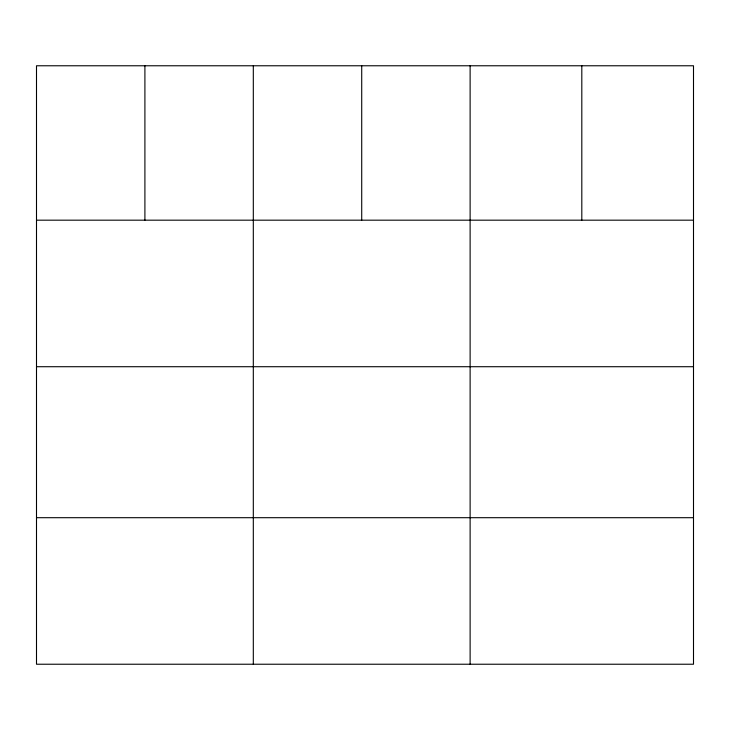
<?xml version="1.0" encoding="UTF-8"?>
<svg xmlns="http://www.w3.org/2000/svg" width="730" height="730" viewBox="0 0 730 730"><rect width="100%" height="100%" fill="white"/><g stroke="black" fill="none" stroke-linecap="round" stroke-linejoin="round"><path stroke-width="1.09" d="M693.5 220.177L693.5 664.227L36.5 664.227L36.5 65.773L693.5 65.773L693.5 220.177L36.5 220.177M36.5 366.715L693.5 366.715M36.5 517.698L693.5 517.698M581.81 65.773L581.81 220.177M470.12 65.773L470.12 664.227M361.715 65.773L361.715 220.177M253.31 65.773L253.31 664.227M144.905 65.773L144.905 220.177"/></g></svg>
